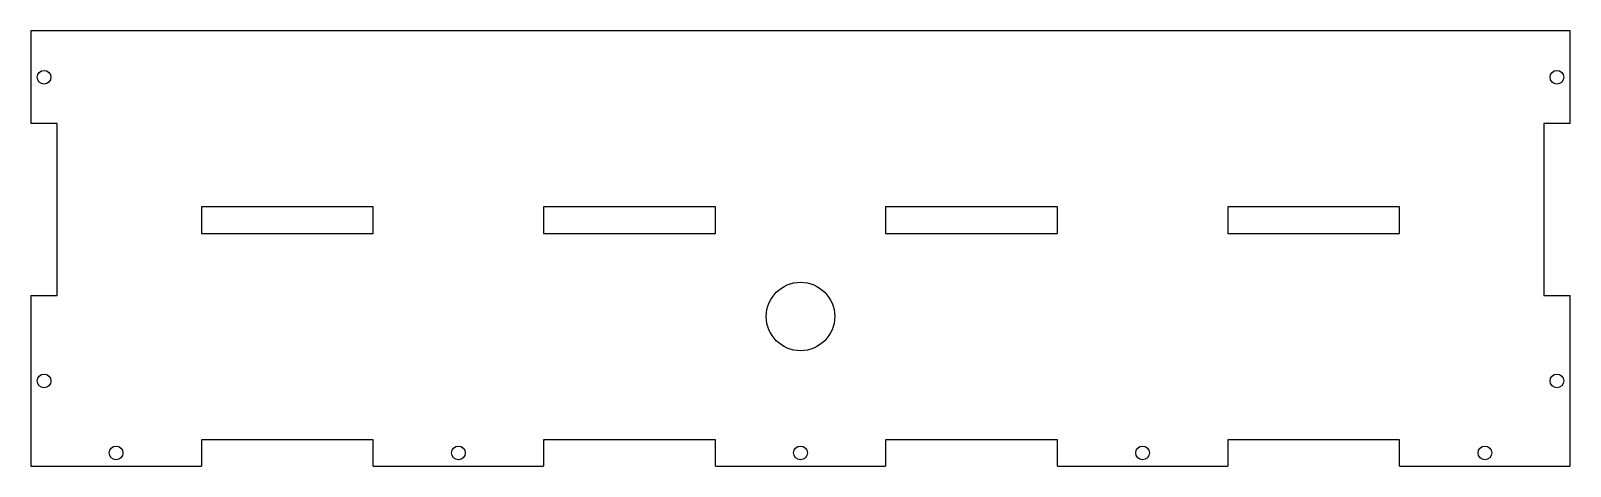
# Model space of a CAD drawing. Header units: millimetres. Extents: x -180 to 180, y -51 to 51.
import ezdxf

# ---------------------------------------------------------------- set-up
doc = ezdxf.new("R2010")
doc.units = ezdxf.units.MM

msp = doc.modelspace()

# ---------------------------------------------------------------- linework, layer by layer
at = {"color": 7, "linetype": 'Continuous', "lineweight": 25}
for p, q in [((-180, 50.895), (-180, 29.205)), ((180, 50.895), (-180, 50.895)), ((180, 29.205), (180, 50.895)), ((-173.8, 29.205), (-180, 29.205)), ((-173.8, -10.995), (-173.8, 29.205)), ((180, 29.205), (173.8, 29.205)), ((173.8, 29.205), (173.8, -10.995)), ((-99.9, 9.705), (-140.1, 9.705)), ((-140.1, 9.705), (-140.1, 3.505)), ((-99.9, 3.505), (-99.9, 9.705)), ((-19.9, 9.705), (-60.1, 9.705)), ((-60.1, 9.705), (-60.1, 3.505)), ((-19.9, 3.505), (-19.9, 9.705)), ((60.1, 9.705), (19.9, 9.705)), ((19.9, 9.705), (19.9, 3.505)), ((60.1, 3.505), (60.1, 9.705)), ((140.1, 9.705), (99.9, 9.705)), ((99.9, 9.705), (99.9, 3.505)), ((140.1, 3.505), (140.1, 9.705)), ((-140.1, 3.505), (-99.9, 3.505)), ((-60.1, 3.505), (-19.9, 3.505)), ((19.9, 3.505), (60.1, 3.505)), ((99.9, 3.505), (140.1, 3.505)), ((-180, -10.995), (-180, -50.895)), ((-180, -10.995), (-173.8, -10.995)), ((173.8, -10.995), (180, -10.995)), ((180, -50.895), (180, -10.995)), ((-99.9, -44.695), (-140.1, -44.695)), ((-140.1, -44.695), (-140.1, -50.895)), ((-99.9, -50.895), (-99.9, -44.695)), ((-19.9, -44.695), (-60.1, -44.695)), ((-60.1, -44.695), (-60.1, -50.895)), ((-19.9, -50.895), (-19.9, -44.695)), ((60.1, -44.695), (19.9, -44.695)), ((19.9, -44.695), (19.9, -50.895)), ((60.1, -50.895), (60.1, -44.695)), ((140.1, -44.695), (99.9, -44.695)), ((99.9, -44.695), (99.9, -50.895)), ((140.1, -50.895), (140.1, -44.695)), ((-180, -50.895), (-140.1, -50.895)), ((-99.9, -50.895), (-60.1, -50.895)), ((-19.9, -50.895), (19.9, -50.895)), ((60.1, -50.895), (99.9, -50.895)), ((140.1, -50.895), (180, -50.895))]:
    msp.add_line(p, q, dxfattribs=at)
for centre, radius in [((-176.9, 40.05), 1.6), ((176.9, 40.05), 1.6), ((0, -15.895), 8), ((-176.9, -30.945), 1.6), ((176.9, -30.945), 1.6), ((-160.05, -47.795), 1.6), ((-80, -47.795), 1.6), ((0, -47.795), 1.6), ((80, -47.795), 1.6), ((160.05, -47.795), 1.6)]:
    msp.add_circle(centre, radius, dxfattribs=at)

doc.saveas('drawing.dxf')
